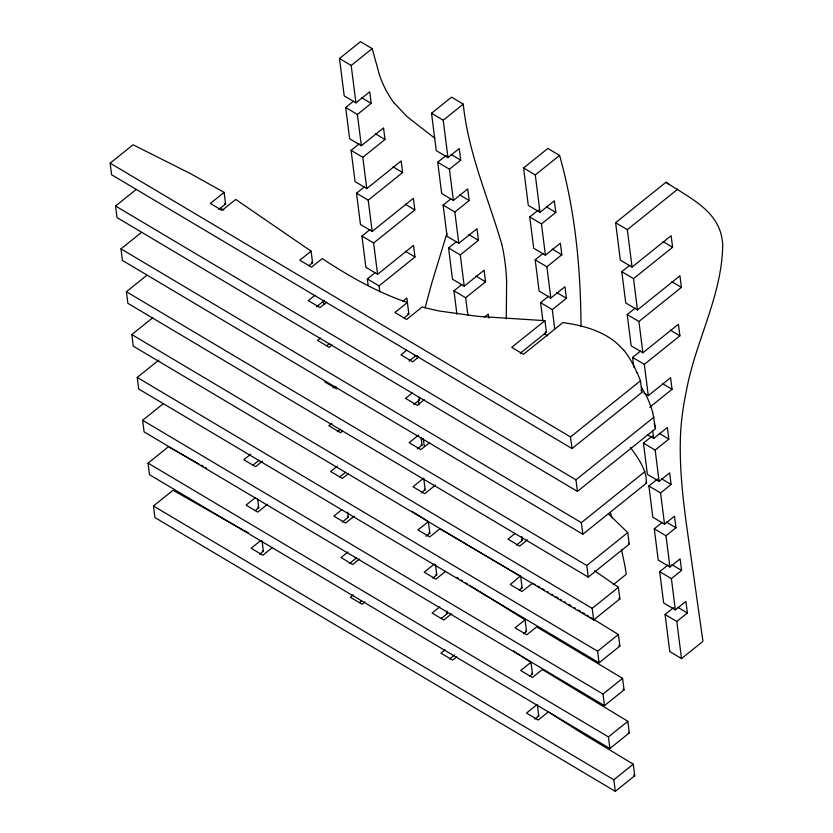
<?xml version="1.0" encoding="UTF-8"?>
<svg xmlns="http://www.w3.org/2000/svg" width="833" height="833" viewBox="0 0 833 833"><rect width="100%" height="100%" fill="white"/><g stroke="black" fill="none" stroke-linecap="round" stroke-linejoin="round"><path stroke-width="1.25" d="M506.277 318.914L506.61 281.471M425.09 307.887L431.858 282.793L446.884 233.573M637.276 372.913L640.462 380.785L641.931 392.374L572 448.539L111.622 174.763L110.154 163.174L133.061 144.775L190.111 173.431L224.119 192.381L225.587 203.97L218.683 209.51M652.687 412.21L655.519 428.662L577.415 491.397L117.037 217.611L115.568 206.022L136.258 189.403M379.786 291.737L379.046 285.875L415.001 256.991L413.543 245.402L377.588 274.286L373.632 243.017L414.834 209.926L413.376 198.337L372.174 231.428L368.228 200.17L402.631 172.535L401.173 160.946L366.759 188.581L362.813 157.322L385.013 139.486L383.544 127.897L361.345 145.733L357.399 114.465L371.185 103.386L369.727 91.797L355.93 102.876L344.216 95.91L339.5 58.508L360.481 41.65L372.195 48.616L379.619 75.47A250.816 135.373 -59.3 0 0 394.228 103.157M630.456 447.467C638.026 458.108 646.731 469.406 646.45 483.14L582.829 534.245L122.441 260.458L120.983 248.869L141.225 232.615M355.93 102.876L351.203 65.474L372.195 48.616M224.119 192.381L210.322 203.46L222.036 210.426L235.677 199.462L237.218 200.441L311.105 251.17L312.573 262.759L308.814 265.779M361.345 145.733L349.631 138.767L345.685 107.499L353.567 101.168M608.444 513.836L627.749 532.599L629.217 544.188L588.244 577.092L127.855 303.316L126.397 291.727L146.681 275.431M366.759 188.581L355.045 181.615L351.099 150.357L359.169 143.87M594.523 570.73L618.398 587.307L619.867 598.896L593.658 619.95L133.27 346.164L131.812 334.574L152.731 317.769M467.896 315.343L465.678 297.756L485.556 281.783L484.098 270.194L464.21 286.167L460.264 254.908L478.434 240.31L476.965 228.711L458.796 243.309L454.849 212.051L469.177 200.545L467.709 188.956L453.381 200.461L449.435 169.203L460.701 160.155L459.243 148.555L447.967 157.614L436.253 150.648L431.536 113.246L451.548 97.169L463.263 104.135C468.188 152.731 488.076 197.515 501.674 243.861M447.967 157.614L443.239 120.212L463.263 104.135M372.174 231.428L360.46 224.462L356.514 193.204L364.604 186.707M591.055 617.732L618.388 634.517L619.856 646.106L599.062 662.797L138.684 389.011L137.226 377.422L158.864 360.043M311.105 251.17L299.838 260.219L311.552 267.185L322.225 258.605C348.965 276.139 376.964 292.289 407.389 302.494L394.925 312.5L406.639 319.466L422.196 306.971L432.442 309.512A226.045 156.448 -7.2 0 0 439.897 311.094L477.726 316.342L544.938 320.663L546.406 332.263L520.24 353.275M453.381 200.461L441.667 193.495L437.721 162.237L446.176 155.448M377.588 274.286L365.874 267.32L361.928 236.051L369.967 229.596M469.5 585.287L525.05 619.835L515.086 627.843L526.8 634.808L536.671 626.874L622.595 678.333L624.052 689.922L604.477 705.645L144.099 431.869L142.63 420.28L163.299 403.682M315.03 295.215L308.314 300.609L320.018 307.575L326.682 302.223M316.488 306.804L324.162 300.64L323.766 300.276M458.796 243.309L447.082 236.343L443.135 205.085L450.778 198.952M368.082 284.771L367.343 278.909L375.329 272.495M543.251 670.086L627.843 721.316L629.311 732.905L609.891 748.503L149.513 474.716L148.045 463.127L168.422 446.769L195.693 462.096M554.768 329.17L552.3 309.637L566.419 298.297L564.951 286.708L550.832 298.047L546.885 266.789L561.827 254.783L560.359 243.194L545.417 255.2L541.471 223.931L555.788 212.436L554.33 200.847L540.003 212.342L528.299 205.376L523.572 167.974L547.864 148.461L559.578 155.427C575.322 211.009 580.684 268.684 581.018 326.297M320.476 338.042L317.571 340.374L329.285 347.34L332.138 345.039M540.003 212.342L535.286 174.94L559.578 155.427M326.796 345.737L329.701 343.394M464.21 286.167L452.496 279.201L448.55 247.942L456.63 241.455M402.87 301.171L406.848 297.975L408.857 314.083L404.057 317.935M534.848 719.129L538.784 715.974L537.316 704.385L526.508 713.069L538.212 720.035L548.385 711.871L581.361 732.853L633.257 764.163L634.715 775.762L615.306 791.35L154.928 517.564L153.459 505.975L173.045 490.252L238.207 527.299M545.417 255.2L533.703 248.234L529.757 216.965L538.347 210.072M250.743 454.183L243.84 459.733L255.554 466.699L262.457 461.149M333.054 387.897L335.033 386.314M456.921 314.239L453.964 290.79L461.919 284.397M253.201 464.981L259.115 460.233M406.671 350.266L400.954 354.858L412.668 361.824L418.603 357.055M409.086 361.095L415.75 355.743L414.615 355.379M550.832 298.047L539.118 291.081L535.171 259.823L543.137 253.419M331.846 423.299L328.837 425.725L340.541 432.691L342.498 431.119M255.398 497.645L246.079 505.131L257.793 512.097L267.508 504.298M337.334 431.661L340.343 429.245M484.317 317.217L488.232 314.062L488.721 317.925M255.002 510.733L258.73 507.745L257.584 498.728M649.75 407.222L672.064 389.303L670.596 377.713L648.282 395.633L644.336 364.375L679.895 335.803L678.437 324.214L642.868 352.776L638.921 321.517L681.404 287.395L679.947 275.806L637.453 309.928L633.507 278.67L672.595 247.276L671.127 235.687L632.049 267.081L620.335 260.115L615.608 222.713L665.984 182.24C687.131 196.567 716.224 209.083 721.701 236.978A85.809 46.315 -59.3 0 1 722.711 244.912C722.138 295.361 695.711 340.832 686.59 389.802A244.308 131.864 -59.3 0 0 680.457 436.305C678.843 480.756 686.694 524.79 692.681 568.658L702.937 641.348L681.498 658.57L669.784 651.604L665.098 614.515L673.741 607.58M412.335 392.916L405.556 398.361L417.271 405.327L424.257 399.705M632.049 267.081L627.322 229.669L677.698 189.206M337.365 466.074L330.649 471.457L342.363 478.423L348.35 473.623M413.793 404.505L419.603 399.84L419.28 397.268M542.804 320.257L540.586 302.671L548.655 296.194M260.927 540.398L251.139 548.26L262.853 555.226L272.651 547.364M339.781 476.892L345.528 472.28M544.938 320.663L511.733 347.34L523.447 354.306L562.889 322.621C584.922 325.609 608.434 332.2 623.292 349.881M259.459 554.351L263.374 551.207L262.072 540.909M637.453 309.928L625.75 302.962L621.793 271.704L629.81 265.258M418.666 435.034L409.128 442.687L420.842 449.653L429.37 442.802M341.822 509.692L333.835 516.106L345.549 523.062L354.15 516.158M417.271 448.925L422.029 445.093L421.061 437.367M342.29 522.083L348.277 517.272L347.632 512.118M642.868 352.776L631.154 345.81L627.207 314.551L635.298 308.054M347.944 551.967L341.009 557.537L352.723 564.503L359.512 559.047M421.279 492.897L425.174 489.762L423.716 478.173L412.991 486.784L424.705 493.75L435.44 485.129M349.412 563.566L356.347 557.995L355.295 557.454M418.562 515.398L428.37 521.635L417.979 529.975L429.693 536.941L439.876 528.768L509.681 569.866M633.861 367.176L632.622 357.409L640.525 351.057M353.296 594.877L350.329 597.251L362.043 604.217L364.958 601.874M426.059 536.254L429.838 533.224L428.37 521.635M359.7 602.488L361.678 600.905M572 448.539L570.532 436.95L640.462 380.785M434.295 564.076L424.195 572.188L435.909 579.154L445.624 571.344M432.723 578.102L436.763 574.853L435.461 564.555M577.415 491.397L575.947 479.798L654.051 417.073M514.909 533.589L507.984 539.149L519.698 546.115L527.518 539.836M439.855 606.809L432.088 613.046L443.802 620.012L451.496 613.827M516.366 545.178L522.301 540.409L521.812 536.546M681.498 658.57L676.812 621.48L687.371 612.994L685.903 601.405L675.355 609.881L671.398 578.623L681.581 570.449L680.113 558.86L669.94 567.034L665.984 535.775L675.948 527.768L674.491 516.179L664.526 524.186L660.579 492.928L671.106 484.462L669.649 472.873L659.111 481.328L647.397 474.362L643.451 443.104L652.249 436.044M647.314 434.68L653.697 438.481L667.379 427.485L668.847 439.085L655.165 450.07L659.111 481.328M441.313 618.398L447.144 613.723L446.811 611.141M582.829 534.245L581.361 522.655L644.992 471.551M520.354 576.02L510.244 584.527L521.958 591.492L532.724 583.162M444.978 649.886L440.928 653.145L452.631 660.111L456.692 656.862M519.271 590.045L522.104 587.775L520.635 576.186M664.526 524.186L652.812 517.22L648.865 485.962L657.487 479.037M449.487 659.038L454.558 654.967M588.244 577.092L586.776 565.503L627.749 532.599M523.53 633.83L526.518 631.424L525.05 619.835M669.94 567.034L658.226 560.068L654.28 528.809L662.245 522.406M613.213 584.756L626.249 574.291A378.411 204.241 -59.3 0 0 624.677 564.618L621.501 549.665M593.658 619.95L592.19 608.35L618.398 587.307M521.593 656.185L530.975 662.277L520.708 670.523L532.422 677.489L542.345 669.513L543.199 670.044M529.642 676.115L532.433 673.866L530.975 662.277M675.355 609.881L663.641 602.925L659.694 571.657L668.014 564.972M599.062 662.797L597.605 651.208L618.388 634.517M604.477 705.645L603.019 694.056L622.595 678.333M609.891 748.503L608.434 736.903L627.843 721.316M615.306 791.35L613.848 779.761L633.257 764.163M545.094 332.148L546.406 332.263M407.733 313.708L408.857 314.083M418.551 399.424L419.603 399.84M220.214 208.333L223.806 209.937M522.301 540.409L521.416 539.971M263.374 551.207L262.395 550.717M247.13 532.048L248.255 532.631M246.006 531.454L243.767 530.277M421.071 444.583L422.029 445.093M242.653 529.684L239.31 527.893M257.782 507.224L258.73 507.745M205.543 467.594L206.636 468.208M196.786 462.711L198.972 463.929M201.159 465.158L203.356 466.376M510.764 570.49L514.003 572.354M515.086 572.979L518.678 575.051M518.959 575.218L520.084 575.863M521.26 587.286L522.104 587.775M533.318 583.506L535.588 584.818M537.733 586.068L539.888 587.317M544.188 589.826L542.044 588.577M547.416 591.711L548.489 592.336M551.706 594.221L552.779 594.845M558.12 598L555.986 596.74M560.265 599.26L561.327 599.895M663.016 241.57L672.595 247.276M339.5 58.508L351.203 65.474M431.536 113.246L443.239 120.212M523.572 167.974L535.286 174.94M615.608 222.713L627.322 229.669M546.209 206.73L555.788 212.436M671.825 281.7L681.404 287.395M361.605 97.69L371.185 103.386M451.122 154.449L460.701 160.155M345.685 107.499L357.399 114.465M437.721 162.237L449.435 169.203M529.757 216.965L541.471 223.931M621.793 271.704L633.507 278.67M375.423 133.79L385.013 139.486M552.237 249.088L561.827 254.783M459.597 194.849L469.177 200.545M670.315 330.107L679.895 335.803M393.051 166.829L402.631 172.535M351.099 150.357L362.813 157.322M443.135 205.085L454.849 212.051M535.171 259.823L546.885 266.789M627.207 314.551L638.921 321.517M468.854 234.604L478.434 240.31M556.84 292.591L566.419 298.297M405.255 204.231L414.834 209.926M356.514 193.204L368.228 200.17M448.55 247.942L460.264 254.908M540.586 302.671L552.3 309.637M632.622 357.409L644.336 364.375M662.474 383.596L672.064 389.303M475.976 276.087L485.556 281.783M544.532 333.929L547.729 335.834M644.024 393.093L648.282 395.633M405.421 251.295L415.001 256.991M361.928 236.051L373.632 243.017M453.964 290.79L465.678 297.756M659.267 433.379L668.847 439.085M367.343 278.909L379.046 285.875M643.451 443.104L655.165 450.07M224.671 203.429L225.587 203.97M661.527 478.767L671.106 484.462M110.154 163.174L570.532 436.95M648.865 485.962L660.579 492.928M666.369 522.072L675.948 527.768M115.568 206.022L575.947 479.798M654.28 528.809L665.984 535.775M671.992 564.753L681.581 570.449M120.983 248.869L581.361 522.655M659.694 571.657L671.398 578.623M324.693 381.847L336.407 388.813M677.791 607.299L687.371 612.994M126.397 291.727L586.776 565.503M665.098 614.515L676.812 621.48M131.812 334.574L592.19 608.35M564.535 601.79L565.597 602.426M137.226 377.422L597.605 651.208M142.63 420.28L603.019 694.056M148.045 463.127L608.434 736.903M153.459 505.975L613.848 779.761M568.793 604.331L570.928 605.601M628.249 732.269L629.311 732.905M633.653 775.127L634.715 775.762M574.114 607.507L575.176 608.142M622.99 689.287L624.052 689.922M580.476 611.328L578.362 610.058M582.6 612.609L584.714 613.89M586.828 615.17L588.941 616.451M525.696 630.925L526.518 631.424M424.268 489.21L425.174 489.762M618.804 645.46L619.856 646.106M428.943 532.662L429.838 533.224M465.366 582.642L467.438 583.964M461.243 580.007L462.273 580.663M457.119 577.352L458.15 578.019M531.641 673.356L532.433 673.866M417.677 514.825L415.906 513.69M435.878 574.281L436.763 574.853M414.136 512.534L415.021 513.118M412.096 511.202L413.116 511.868M520.573 655.519L517.522 653.499M515.492 652.156L516.512 652.833M347.34 516.637L348.277 517.272M513.472 650.802L514.482 651.479M312.573 262.759L311.636 262.124M538.784 715.974L538.003 715.443M668.889 184.291L665.984 182.24M618.877 598.198L619.867 598.896M446.301 613.109L447.144 613.723M434.826 138.278L407.243 116.776L394.28 103.084M628.415 543.335L629.217 544.188M641.316 387.085L646.564 396.269M324.422 304.43L322.683 301.379M337.011 388.709L335.907 386.637M645.939 482.057L646.45 483.14M641.056 390.094L641.931 392.374M610.381 512.67L612.088 517.866M654.155 423.799L654.853 426.215M655.186 427.433L655.519 428.662M424.33 446.342L423.226 438.491M652.708 430.661L653.697 438.481M418.884 404.786L418.478 400.735M623.553 349.777A175.867 121.722 -7.2 0 1 637.026 372.976M646.606 396.258A216.872 150.107 -7.2 0 1 652.645 412.22M501.695 243.84A297.037 160.321 -59.3 0 1 506.641 281.45M417.375 357.846A234.354 126.491 -59.3 0 1 417.52 355.535"/></g></svg>
